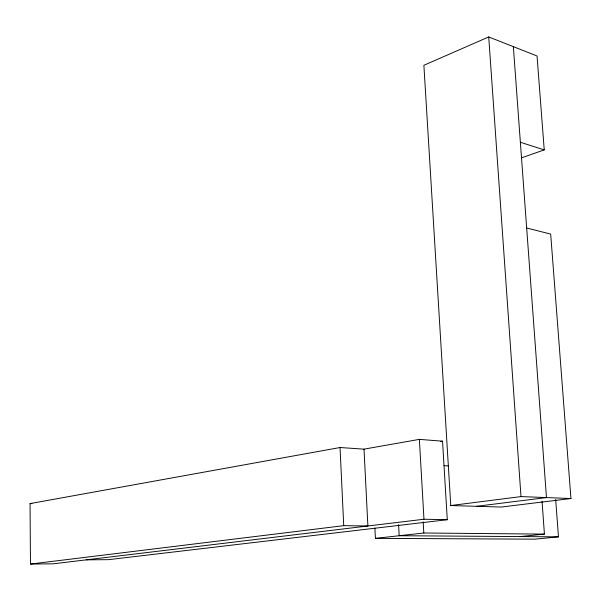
<?xml version="1.0" encoding="UTF-8"?>
<svg xmlns="http://www.w3.org/2000/svg" width="601" height="601" viewBox="0 0 601 601"><rect width="100%" height="100%" fill="white"/><g stroke="black" fill="none" stroke-linecap="round" stroke-linejoin="round"><path stroke-width="0.9" d="M521.488 157.845L544.236 149.912L537.039 55.998L488.726 36.939L423.885 65.284L450.765 505.539L501.189 507.049L570.95 498.529L550.689 234.09L526.671 227.997M447.287 519.692L423.968 519.241L53.158 563.821L30.463 564.061L30.05 503.593L340.038 447.52L364.018 449.15L419.37 439.376L442.539 441.187L447.287 519.692L108.578 559.659L86.221 559.847M440.683 441.502L442.539 441.187M450.765 505.539L520.992 496.591L570.95 498.529M476.465 506.312L546.474 497.583L513.344 46.645M30.463 564.061L343.727 525.657L367.88 525.988L364.018 449.15M374.874 528.054L375.407 538.361L423.81 533.004L544.431 534.109L542.049 501.347M520.083 536.573L544.431 534.109M555.67 499.416L558.464 536.843L534.995 539.165L375.407 538.361M558.464 536.843L399.192 535.724L398.591 524.613M30.05 503.593L31.928 503.638M444.056 465.67L448.707 465.948M520.368 142.257L544.236 149.912M488.726 36.939L520.992 496.591M419.37 439.376L423.968 519.241M423.172 521.848L423.81 533.004M340.038 447.52L343.727 525.657"/></g></svg>
